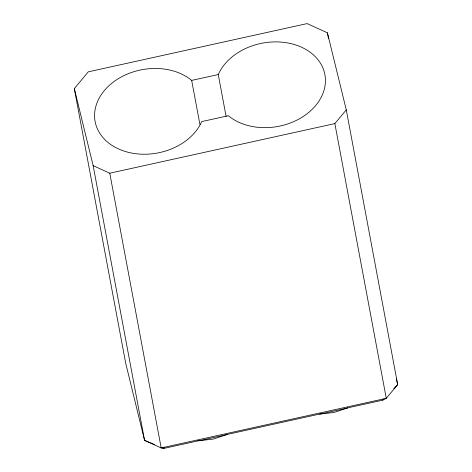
<?xml version="1.0" encoding="UTF-8"?>
<svg xmlns="http://www.w3.org/2000/svg" width="472" height="472" viewBox="0 0 472 472"><rect width="100%" height="100%" fill="white"/><g stroke="black" fill="none" stroke-linecap="round" stroke-linejoin="round"><path stroke-width="0.71" d="M164.297 447.267L163.896 448.4L161.188 447.952L144.574 440.4L125.729 363.363L74.311 88.624L88.252 71.844L307.124 23.6L327.426 32.828L346.271 109.864L397.689 384.603L386.279 398.338L382.768 400.156L347.911 407.837L333.964 412.481L319.29 414.145L227.374 434.405L213.432 439.048L199.048 440.742L197.308 440.588M382.768 400.156L383.17 399.023M74.311 88.624L93.155 165.66L109.77 173.212L334.86 123.593L346.271 109.864M393.713 388.751L397.689 384.603L396.291 378.898M191.673 80.399L218.259 74.541A55.56 42.374 -10.6 0 1 297.413 45.542A55.56 42.374 -10.6 0 1 312.853 108.643A55.56 42.374 -10.6 0 1 228.336 115.728L201.745 121.587A55.56 42.374 -10.6 0 1 122.59 150.586A55.56 42.374 -10.6 0 1 107.156 87.479A55.56 42.374 -10.6 0 1 191.673 80.399L199.933 124.537M198.759 440.718L163.896 448.4L161.902 447.574M199.048 440.742L227.126 434.553M319.585 414.174L347.657 407.985M154.568 444.536L144.574 440.4L93.155 165.66M327.426 32.828L328.512 38.627M334.86 123.593L386.279 398.338L161.188 447.952L109.77 173.212M218.259 74.541L226.112 116.501"/></g></svg>
